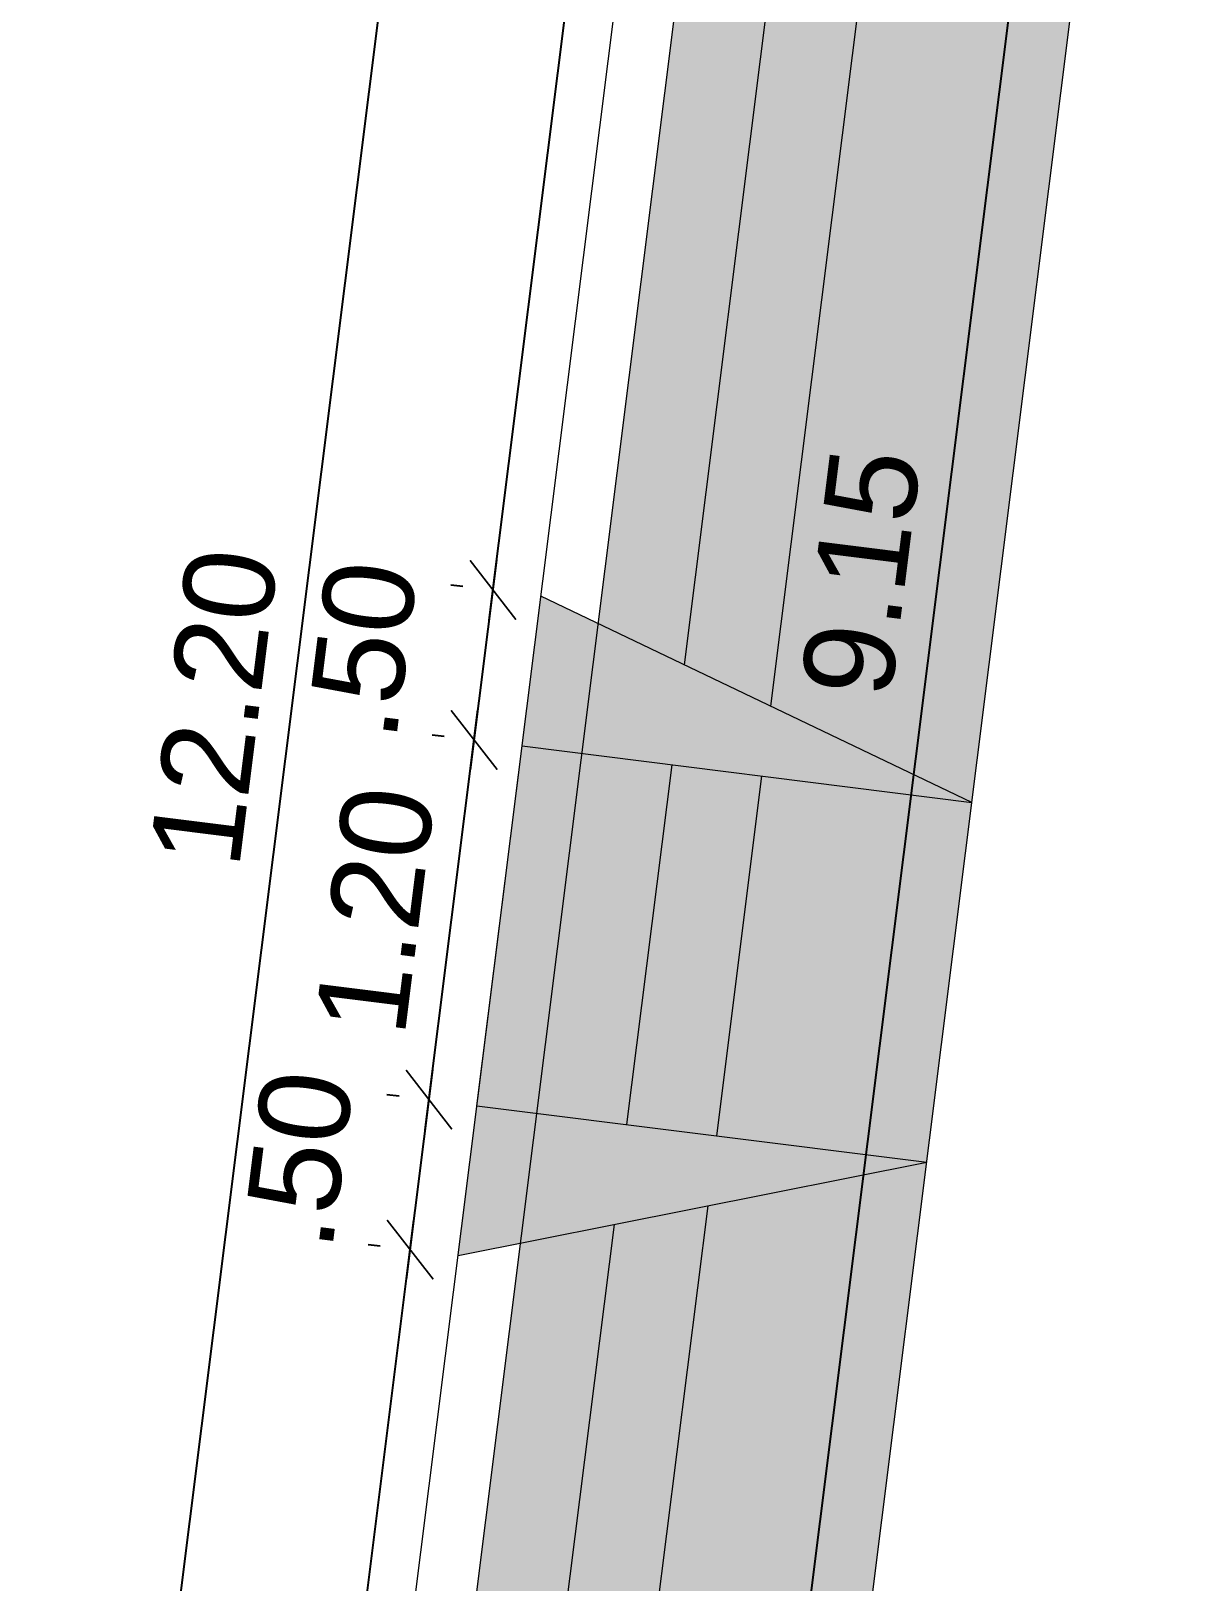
# Model space of a CAD drawing. Header units: metres. Extents: x 929 to 1666, y 1128 to 1372.
# Drawn here: x 1338.88 to 1342.66, y 1134.65 to 1139.79 of the extents above; entities that cross this region are included whole.
import ezdxf

# ---------------------------------------------------------------- set-up
doc = ezdxf.new("R2010")
doc.units = ezdxf.units.M
doc.layers.get('0').update_dxf_attribs({"lineweight": 5})
doc.layers.add('KIRYA - COTAS', color=7, linetype='Continuous', lineweight=5)
doc.layers.add('KIRYA - PISO', color=7, linetype='Continuous', lineweight=5)
doc.styles.add('EA_60_1-150', font='swissl.ttf', dxfattribs={"height": 0.225})
doc.styles.add('EA_80_1-150', font='swissl.ttf', dxfattribs={"height": 0.3})
doc.dimstyles.new('1-150', dxfattribs={"dimtxt": 0.225, "dimasz": 0.175, "dimexe": 0.1, "dimexo": 0.3, "dimgap": 0.1, "dimtad": 1, "dimzin": 4, "dimdsep": 46, "dimtxsty": 'EA_60_1-150', "dimblk1": 'OBLIQUE', "dimblk2": 'OBLIQUE', "dimsah": 1, "dimcen": 0.09, "dimdle": 0.1, "dimclrd": 144, "dimclre": 144, "dimclrt": 256, "dimadec": 0, "dimazin": 0, "dimtfac": 1, "dimtofl": 0, "dimtmove": 2, "dimatfit": 3, "dimldrblk": 'OBLIQUE', "dimfxl": 1, "dimtolj": 1, "dimtzin": 0, "dimarcsym": 0})

# ---------------------------------------------------------------- blocks, each defined once
blk = doc.blocks.new('_OBLIQUE')
at = {"color": 0, "linetype": 'ByBlock'}
blk.add_line((-0.5, -0.5), (0.5, 0.5), dxfattribs=at)
blk = doc.blocks.new('*D306')
at = {"layer": 'Defpoints', "color": 0, "transparency": 16777216}
for p in [(1340.1323, 1135.7526), (1340.2909, 1135.7327), (1339.7433, 1131.3669)]:
    blk.add_point(p, dxfattribs=at)
at = {"layer": 'KIRYA - COTAS', "color": 144, "lineweight": -2, "transparency": 16777216}
for p, q in [((1339.5722, 1131.2876), (1340.1447, 1135.8518)), ((1339.9932, 1135.77), (1340.033, 1135.765)), ((1339.4456, 1131.4042), (1339.4855, 1131.3993))]:
    blk.add_line(p, q, dxfattribs=at)
at = {"layer": 'KIRYA - COTAS', "color": 144, "lineweight": -2, "transparency": 16777216, "xscale": 0.175, "yscale": 0.175, "zscale": 0.175}
for p, rotation in [((1340.1323, 1135.7526), 82.85099152602776), ((1339.5847, 1131.3868), 262.8509915260278)]:
    blk.add_blockref('_OBLIQUE', p, dxfattribs=dict(at, rotation=rotation))
at = {"layer": 'KIRYA - COTAS', "transparency": 16777216, "insert": (1339.6063, 1133.6013), "char_height": 0.3, "attachment_point": 5, "rotation": 82.851, "style": 'EA_80_1-150'}
blk.add_mtext('\\A1;4.40', dxfattribs=at)
blk = doc.blocks.new('*D307')
at = {"layer": 'Defpoints', "color": 0, "transparency": 16777216}
for p in [(1340.1945, 1136.2487), (1340.3531, 1136.2288), (1340.2909, 1135.7327)]:
    blk.add_point(p, dxfattribs=at)
at = {"layer": 'KIRYA - COTAS', "color": 144, "lineweight": -2, "transparency": 16777216}
for p, q in [((1340.1198, 1135.6534), (1340.2069, 1136.3479)), ((1340.0554, 1136.2662), (1340.0953, 1136.2612)), ((1339.9932, 1135.77), (1340.033, 1135.765))]:
    blk.add_line(p, q, dxfattribs=at)
at = {"layer": 'KIRYA - COTAS', "color": 144, "lineweight": -2, "transparency": 16777216, "xscale": 0.175, "yscale": 0.175, "zscale": 0.175}
for p, rotation in [((1340.1945, 1136.2487), 82.85099152602773), ((1340.1323, 1135.7526), 262.8509915260277)]:
    blk.add_blockref('_OBLIQUE', p, dxfattribs=dict(at, rotation=rotation))
at = {"layer": 'KIRYA - COTAS', "transparency": 16777216, "insert": (1339.7623, 1136.051), "char_height": 0.3, "attachment_point": 5, "rotation": 82.851, "style": 'EA_80_1-150'}
blk.add_mtext('\\A1;.50', dxfattribs=at)
blk = doc.blocks.new('*D308')
at = {"layer": 'Defpoints', "color": 0, "transparency": 16777216}
for p in [(1340.3438, 1137.4394), (1340.5025, 1137.4195), (1340.3531, 1136.2288)]:
    blk.add_point(p, dxfattribs=at)
at = {"layer": 'KIRYA - COTAS', "color": 144, "lineweight": -2, "transparency": 16777216}
for p, q in [((1340.182, 1136.1495), (1340.3563, 1137.5386)), ((1340.2048, 1137.4568), (1340.2446, 1137.4518)), ((1340.0554, 1136.2662), (1340.0953, 1136.2612))]:
    blk.add_line(p, q, dxfattribs=at)
at = {"layer": 'KIRYA - COTAS', "color": 144, "lineweight": -2, "transparency": 16777216, "xscale": 0.175, "yscale": 0.175, "zscale": 0.175}
for p, rotation in [((1340.3438, 1137.4394), 82.85099152602773), ((1340.1945, 1136.2487), 262.8509915260277)]:
    blk.add_blockref('_OBLIQUE', p, dxfattribs=dict(at, rotation=rotation))
at = {"layer": 'KIRYA - COTAS', "transparency": 16777216, "insert": (1340.017, 1136.8757), "char_height": 0.3, "attachment_point": 5, "rotation": 82.851, "style": 'EA_80_1-150'}
blk.add_mtext('\\A1;1.20', dxfattribs=at)
blk = doc.blocks.new('*D309')
at = {"layer": 'Defpoints', "color": 0, "transparency": 16777216}
for p in [(1340.4061, 1137.9355), (1340.5647, 1137.9156), (1340.5025, 1137.4195)]:
    blk.add_point(p, dxfattribs=at)
at = {"layer": 'KIRYA - COTAS', "color": 144, "lineweight": -2, "transparency": 16777216}
for p, q in [((1340.3314, 1137.3402), (1340.4185, 1138.0347)), ((1340.267, 1137.9529), (1340.3068, 1137.9479)), ((1340.2048, 1137.4568), (1340.2446, 1137.4518))]:
    blk.add_line(p, q, dxfattribs=at)
at = {"layer": 'KIRYA - COTAS', "color": 144, "lineweight": -2, "transparency": 16777216, "xscale": 0.175, "yscale": 0.175, "zscale": 0.175}
for p, rotation in [((1340.4061, 1137.9355), 82.85099152602773), ((1340.3438, 1137.4394), 262.8509915260277)]:
    blk.add_blockref('_OBLIQUE', p, dxfattribs=dict(at, rotation=rotation))
at = {"layer": 'KIRYA - COTAS', "transparency": 16777216, "insert": (1339.9739, 1137.7377), "char_height": 0.3, "attachment_point": 5, "rotation": 82.851, "style": 'EA_80_1-150'}
blk.add_mtext('\\A1;.50', dxfattribs=at)
blk = doc.blocks.new('*D310')
at = {"layer": 'Defpoints', "color": 0, "transparency": 16777216}
for p in [(1341.103, 1143.492), (1341.2616, 1143.4721), (1340.5647, 1137.9156)]:
    blk.add_point(p, dxfattribs=at)
at = {"layer": 'KIRYA - COTAS', "color": 144, "lineweight": -2, "transparency": 16777216}
for p, q in [((1340.3936, 1137.8363), (1341.1154, 1143.5912)), ((1340.9639, 1143.5094), (1341.0038, 1143.5044)), ((1340.267, 1137.9529), (1340.3068, 1137.9479))]:
    blk.add_line(p, q, dxfattribs=at)
at = {"layer": 'KIRYA - COTAS', "color": 144, "lineweight": -2, "transparency": 16777216, "xscale": 0.175, "yscale": 0.175, "zscale": 0.175}
for p, rotation in [((1341.103, 1143.492), 82.85099152602773), ((1340.4061, 1137.9355), 262.8509915260277)]:
    blk.add_blockref('_OBLIQUE', p, dxfattribs=dict(at, rotation=rotation))
at = {"layer": 'KIRYA - COTAS', "transparency": 16777216, "insert": (1340.5023, 1140.7454), "char_height": 0.3, "attachment_point": 5, "rotation": 82.851, "style": 'EA_80_1-150'}
blk.add_mtext('\\A1;5.60', dxfattribs=at)
blk = doc.blocks.new('*D311')
at = {"layer": 'Defpoints', "color": 0, "transparency": 16777216}
for p in [(1341.2616, 1143.4721), (1338.9767, 1131.4631), (1339.7433, 1131.3669)]:
    blk.add_point(p, dxfattribs=at)
at = {"layer": 'KIRYA - COTAS', "color": 144, "lineweight": -2, "transparency": 16777216}
for p, q in [((1340.5074, 1143.6674), (1338.9643, 1131.3638)), ((1340.9639, 1143.5094), (1340.3958, 1143.5807)), ((1339.4456, 1131.4042), (1338.8775, 1131.4755))]:
    blk.add_line(p, q, dxfattribs=at)
at = {"layer": 'KIRYA - COTAS', "color": 144, "lineweight": -2, "transparency": 16777216, "xscale": 0.175, "yscale": 0.175, "zscale": 0.175}
for p, rotation in [((1340.495, 1143.5682), 82.85099152602815), ((1338.9767, 1131.4631), 262.8509915260282)]:
    blk.add_blockref('_OBLIQUE', p, dxfattribs=dict(at, rotation=rotation))
at = {"layer": 'KIRYA - COTAS', "transparency": 16777216, "insert": (1339.4837, 1137.5473), "char_height": 0.3, "attachment_point": 5, "rotation": 82.851, "style": 'EA_80_1-150'}
blk.add_mtext('\\A1;12.20', dxfattribs=at)
blk = doc.blocks.new('*D317')
at = {"layer": 'Defpoints', "color": 0, "transparency": 16777216}
for p in [(1342.6484, 1142.4756), (1341.3081, 1133.4232), (1341.5098, 1133.3979)]:
    blk.add_point(p, dxfattribs=at)
at = {"layer": 'KIRYA - COTAS', "color": 144, "lineweight": -2, "transparency": 16777216}
for p, q in [((1342.4591, 1142.6001), (1341.2957, 1133.324)), ((1342.3507, 1142.5129), (1342.3475, 1142.5133)), ((1341.2121, 1133.4353), (1341.2089, 1133.4357))]:
    blk.add_line(p, q, dxfattribs=at)
at = {"layer": 'KIRYA - COTAS', "color": 144, "lineweight": -2, "transparency": 16777216, "xscale": 0.175, "yscale": 0.175, "zscale": 0.175}
for p, rotation in [((1342.4467, 1142.5009), 82.85099152602858), ((1341.3081, 1133.4232), 262.8509915260286)]:
    blk.add_blockref('_OBLIQUE', p, dxfattribs=dict(at, rotation=rotation))
at = {"layer": 'KIRYA - COTAS', "transparency": 16777216, "insert": (1341.6252, 1137.9937), "char_height": 0.3, "attachment_point": 5, "rotation": 82.851, "style": 'EA_80_1-150'}
blk.add_mtext('\\A1;9.15', dxfattribs=at)

msp = doc.modelspace()

# ---------------------------------------------------------------- hatches: boundary and pattern name
at = {"layer": 'KIRYA - PISO', "true_color": 0xf7abae}
h = msp.add_hatch(color=241, dxfattribs=at)
h.dxf.hatch_style = 1
h.paths.add_polyline_path([(1341.4465, 1143.3392), (1339.9721, 1131.5838), (1340.2008, 1131.8006), (1383.2333, 1134.8746), (1383.3721, 1163.338), (1383.5737, 1163.6572)])
h.paths.add_polyline_path([(1381.8626, 1161.3887), (1381.7401, 1136.2717), (1341.5098, 1133.3979), (1342.6484, 1142.4756)], flags=16)
h.paths.add_polyline_path([(1360.1109, 1150.8978), (1363.8489, 1152.7006), (1365.239, 1149.8183), (1361.501, 1148.0155)], flags=0)
h.paths.add_polyline_path([(1360.9324, 1140.5141, -0.585973), (1351.7995, 1135.397, 0.192105), (1345.028, 1134.908, -0.556703), (1343.5831, 1135.8036, -0.137383), (1343.7286, 1136.323, 0.137534), (1343.582, 1139.4565, -0.099995), (1343.4252, 1140.2329, -0.414872), (1345.4297, 1142.2328, 0.143497), (1350.755, 1144.821, -0.662672)], flags=0)
h.paths.add_polyline_path([(1360.2573, 1146.0518, 0.187289), (1364.5864, 1146.3949), (1364.8624, 1146.0521, 0.579071), (1366.2162, 1137.4853), (1365.9966, 1136.1497), (1360.0367, 1135.7239, 0.190676), (1361.9324, 1140.5141, 0.190817), (1360.0341, 1145.307)], flags=0)
h.paths.add_polyline_path([(1359.0997, 1144.6985), (1360.8277, 1140.5265), (1359.0997, 1136.3546), (1354.9277, 1134.6265), (1350.7558, 1136.3546), (1349.0277, 1140.5265), (1350.7558, 1144.6985), (1354.9277, 1146.4265)], flags=0)
h.paths.add_polyline_path([(1352.2128, 1146.9945), (1352.4011, 1146.5969), (1352.0035, 1146.4086), (1351.8152, 1146.8062)], flags=0)
h.paths.add_polyline_path([(1352.1837, 1146.9129), (1352.3195, 1146.626), (1352.0326, 1146.4902), (1351.8968, 1146.7771)], flags=0)
h.paths.add_polyline_path([(1351.6614, 1146.7334), (1351.8497, 1146.3358), (1351.4521, 1146.1475), (1351.2638, 1146.5451)], flags=0)
h.paths.add_polyline_path([(1351.6323, 1146.6519), (1351.7682, 1146.3649), (1351.4812, 1146.2291), (1351.3454, 1146.516)], flags=0)
h.paths.add_polyline_path([(1351.0676, 1146.4499), (1351.2559, 1146.0523), (1350.8583, 1145.8641), (1350.6701, 1146.2617)], flags=0)
h.paths.add_polyline_path([(1351.0385, 1146.3684), (1351.1744, 1146.0815), (1350.8875, 1145.9456), (1350.7516, 1146.2325)], flags=0)
h.paths.add_polyline_path([(1366.5091, 1153.654), (1368.3487, 1154.4387), (1368.5057, 1154.0708), (1366.6661, 1153.2861)], flags=0)
h.paths.add_polyline_path([(1348.7001, 1144.0876), (1348.857, 1143.7197), (1347.0174, 1142.935), (1346.8604, 1143.3029)], flags=0)
h.paths.add_polyline_path([(1346.8072, 1139.498, -1), (1346.4672, 1139.498, -1)], flags=0)
h.paths.add_polyline_path([(1346.2369, 1140.0766, -1), (1345.8969, 1140.0766, -1)], flags=0)
h.paths.add_polyline_path([(1345.4275, 1141.0177, -1), (1345.0875, 1141.0177, -1)], flags=0)
h.paths.add_polyline_path([(1346.4284, 1139.8594), (1346.4284, 1139.1594), (1345.7284, 1139.1594), (1345.7284, 1139.8594)], flags=0)
h.paths.add_polyline_path([(1344.8572, 1141.5964, -1), (1344.5172, 1141.5964, -1)], flags=0)
h.paths.add_polyline_path([(1345.0487, 1141.3792), (1345.0487, 1140.6792), (1344.3487, 1140.6792), (1344.3487, 1141.3792)], flags=0)
h.paths.add_polyline_path([(1346.3284, 1139.7594), (1346.3284, 1139.2594), (1345.8284, 1139.2594), (1345.8284, 1139.7594)], flags=0)
h.paths.add_polyline_path([(1344.9487, 1141.2792), (1344.9487, 1140.7792), (1344.4487, 1140.7792), (1344.4487, 1141.2792)], flags=0)
h.paths.add_polyline_path([(1346.2369, 1138.9422, -1), (1345.8969, 1138.9422, -1)], flags=0)
h.paths.add_polyline_path([(1345.6896, 1139.498, -1), (1345.3496, 1139.498, -1)], flags=0)
h.paths.add_polyline_path([(1344.8572, 1140.462, -1), (1344.5172, 1140.462, -1)], flags=0)
h.paths.add_polyline_path([(1344.3098, 1141.0177, -1), (1343.9698, 1141.0177, -1)], flags=0)
h.paths.add_polyline_path([(1374.4278, 1157.6812), (1374.8254, 1157.8694), (1375.0136, 1157.4718), (1374.6161, 1157.2836)], flags=0)
h.paths.add_polyline_path([(1374.5093, 1157.652), (1374.7962, 1157.7879), (1374.9321, 1157.501), (1374.6452, 1157.3651)], flags=0)
h.paths.add_polyline_path([(1349.7072, 1135.4939), (1349.7072, 1135.0939), (1347.7072, 1135.0939), (1347.7072, 1135.4939)], flags=0)
h.paths.add_polyline_path([(1374.909, 1157.9215), (1375.3065, 1158.1097), (1375.4948, 1157.7121), (1375.0972, 1157.5239)], flags=0)
h.paths.add_polyline_path([(1374.9905, 1157.8923), (1375.2774, 1158.0282), (1375.4133, 1157.7413), (1375.1264, 1157.6054)], flags=0)
h.paths.add_polyline_path([(1375.3847, 1158.1563), (1375.7822, 1158.3446), (1375.9705, 1157.947), (1375.5729, 1157.7587)], flags=0)
h.paths.add_polyline_path([(1375.4662, 1158.1272), (1375.7531, 1158.263), (1375.889, 1157.9761), (1375.6021, 1157.8402)], flags=0)
h.paths.add_polyline_path([(1344.7386, 1136.3816, -1), (1344.3986, 1136.3816, -1)], flags=0)
h.paths.add_polyline_path([(1345.3089, 1135.803, -1), (1344.9689, 1135.803, -1)], flags=0)
h.paths.add_polyline_path([(1344.9301, 1136.1644), (1344.9301, 1135.4644), (1344.2301, 1135.4644), (1344.2301, 1136.1644)], flags=0)
h.paths.add_polyline_path([(1344.8301, 1136.0644), (1344.8301, 1135.5644), (1344.3301, 1135.5644), (1344.3301, 1136.0644)], flags=0)
h.paths.add_polyline_path([(1344.1913, 1135.803, -1), (1343.8513, 1135.803, -1)], flags=0)
h.paths.add_polyline_path([(1344.7386, 1135.2472, -1), (1344.3986, 1135.2472, -1)], flags=0)
h.paths.add_polyline_path([(1377.6361, 1158.9711), (1379.4647, 1159.781), (1379.6267, 1159.4152), (1377.7981, 1158.6053)], flags=0)
h.paths.add_polyline_path([(1381.1253, 1154.5621), (1381.1385, 1156.562), (1381.5385, 1156.5594), (1381.5253, 1154.5594)], flags=0)
at = {"layer": 'KIRYA - PISO', "true_color": 0x939598}
h = msp.add_hatch(color=252, dxfattribs=at)
h.dxf.hatch_style = 1
h.paths.add_polyline_path([(1341.1179, 1135.8977), (1340.8077, 1135.8359), (1340.366, 1132.3137), (1382.7356, 1135.3403), (1382.8704, 1162.985), (1357.2989, 1150.6518), (1357.3392, 1150.3381), (1382.568, 1162.5061), (1382.4369, 1135.6197), (1340.7091, 1132.639)])
h = msp.add_hatch(color=252, dxfattribs=at)
h.dxf.hatch_style = 1
h.paths.add_polyline_path([(1357.129, 1150.2368), (1356.9987, 1150.507), (1355.9178, 1149.9857), (1356.0482, 1149.7155)])
h.paths.add_polyline_path([(1342.0012, 1142.9406), (1355.838, 1149.6141), (1355.6176, 1149.8409), (1341.7239, 1143.1399), (1341.04, 1137.688), (1341.3253, 1137.5514)])
at = {"layer": 'KIRYA - PISO', "true_color": 0x7aafdf}
h = msp.add_hatch(color=143, dxfattribs=at)
h.dxf.hatch_style = 1
h.paths.add_polyline_path([(1340.5516, 1136.2039), (1340.3531, 1136.2288), (1340.2909, 1135.7327), (1340.4976, 1135.774)])
h.paths.add_polyline_path([(1341.8414, 1136.0421), (1340.5516, 1136.2039), (1340.4976, 1135.774)])
h.paths.add_polyline_path([(1341.9908, 1137.2328), (1341.2962, 1137.3199), (1341.1469, 1136.1293), (1341.8414, 1136.0421)])
h.paths.add_polyline_path([(1340.7548, 1137.8246), (1340.7009, 1137.3946), (1341.9908, 1137.2328)])
h.paths.add_polyline_path([(1340.7548, 1137.8246), (1340.5647, 1137.9156), (1340.5025, 1137.4195), (1340.7009, 1137.3946)])
h.paths.add_polyline_path([(1340.7009, 1137.3946), (1340.5025, 1137.4195), (1340.3531, 1136.2288), (1340.5516, 1136.2039)])
h.paths.add_polyline_path([(1340.9986, 1137.3573), (1340.7009, 1137.3946), (1340.5516, 1136.2039), (1340.8492, 1136.1666)])
at = {"layer": 'KIRYA - PISO', "true_color": 0x939598}
h = msp.add_hatch(color=252, dxfattribs=at)
h.dxf.hatch_style = 1
h.paths.add_polyline_path([(1341.2962, 1137.3199), (1340.9986, 1137.3573), (1340.8492, 1136.1666), (1341.1469, 1136.1293)])

# ---------------------------------------------------------------- linework, layer by layer
at = {"layer": 'KIRYA - PISO'}
for points in [[(1339.7433, 1131.3669), (1341.2616, 1143.4721), (1383.7752, 1163.9765), (1383.6315, 1134.502)], [(1339.9721, 1131.5838), (1341.4465, 1143.3392), (1383.5737, 1163.6572), (1383.4324, 1134.6883)]]:
    msp.add_lwpolyline(points, close=True, dxfattribs=at)
for points in [[(1357.2989, 1150.6518), (1382.8704, 1162.985), (1382.7356, 1135.3403), (1340.366, 1132.3137), (1340.8077, 1135.8359)], [(1357.3392, 1150.3381), (1382.568, 1162.5061), (1382.4369, 1135.6197), (1340.7091, 1132.639), (1341.1179, 1135.8977)], [(1341.5098, 1133.3979), (1342.6484, 1142.4756), (1381.8626, 1161.3887)], [(1341.04, 1137.688), (1341.7239, 1143.1399), (1355.6176, 1149.8409)], [(1341.3253, 1137.5514), (1342.0012, 1142.9406), (1355.838, 1149.6141)], [(1341.9908, 1137.2328), (1340.5647, 1137.9156)], [(1340.3531, 1136.2288), (1340.5025, 1137.4195)], [(1340.5025, 1137.4195), (1341.9908, 1137.2328)], [(1340.8492, 1136.1666), (1340.9986, 1137.3573)], [(1340.8492, 1136.1666), (1340.9986, 1137.3573)], [(1341.1469, 1136.1293), (1341.2962, 1137.3199)], [(1341.1469, 1136.1293), (1341.2962, 1137.3199)], [(1340.3531, 1136.2288), (1341.8414, 1136.0421)], [(1340.2909, 1135.7327), (1341.8414, 1136.0421)]]:
    msp.add_lwpolyline(points, dxfattribs=at)

# ---------------------------------------------------------------- dimensions: what is measured, and where the dimension line sits
at = {"layer": 'KIRYA - COTAS'}
for p1, p2, distance, picture, middle in [((1341.2616, 1143.4721), (1339.7433, 1131.3669), -0.7726, '*D311', (1339.4837, 1137.5473)), ((1342.6484, 1142.4756), (1341.5098, 1133.3979), -0.2033, '*D317', (1341.6252, 1137.9937)), ((1339.7433, 1131.3669), (1340.2909, 1135.7327), 0.1599, '*D306', (1339.6063, 1133.6013))]:
    dim = msp.add_aligned_dim(p1=p1, p2=p2, distance=distance, dimstyle='1-150', override={"dimtxsty": 'EA_80_1-150'}, dxfattribs=at)
    dim.commit()
    dim.dimension.update_dxf_attribs({"geometry": picture, "text_midpoint": middle})
for base, p1, p2, picture, middle in [((1341.103, 1143.492), (1340.5647, 1137.9156), (1341.2616, 1143.4721), '*D310', (1340.5023, 1140.7454)), ((1340.4061, 1137.9355), (1340.5025, 1137.4195), (1340.5647, 1137.9156), '*D309', (1339.9739, 1137.7377)), ((1340.3438, 1137.4394), (1340.3531, 1136.2288), (1340.5025, 1137.4195), '*D308', (1340.017, 1136.8757)), ((1340.1945, 1136.2487), (1340.2909, 1135.7327), (1340.3531, 1136.2288), '*D307', (1339.7623, 1136.051))]:
    dim = msp.add_linear_dim(base=base, p1=p1, p2=p2, angle=262.851, dimstyle='1-150', override={"dimtxsty": 'EA_80_1-150'}, dxfattribs=at)
    dim.commit()
    dim.dimension.update_dxf_attribs({"geometry": picture, "text_midpoint": middle})

doc.saveas('drawing.dxf')
